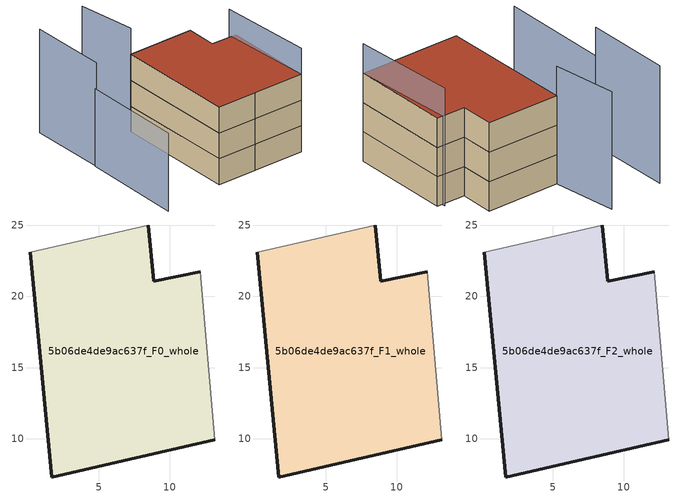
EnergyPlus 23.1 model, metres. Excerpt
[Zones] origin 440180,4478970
5b06de4de9ac637f_F0_whole
 floor ground (EU_floor_Construction): 12.13,21.72 13.14,9.93 6.73,8.46 1.68,7.32 0.19,23.11 8.48,25.01 8.85,21.05 z0
 wall outside (EU_wall_Construction): 0.19,23.11 1.68,7.32 6.73,8.46 13.14,9.93 / 12.13,21.72 8.85,21.05 8.48,25.01 z0:3
 wall adiabatic (EU_wall_Construction): 13.14,9.93 12.13,21.72 / 8.48,25.01 0.19,23.11 z0:3
5b06de4de9ac637f_F1_whole
 floor to 5b06de4de9ac637f_F0_whole (EU_floor_Construction): 12.13,21.72 13.14,9.93 6.73,8.46 1.68,7.32 0.19,23.11 8.48,25.01 8.85,21.05 z3
 wall outside (EU_wall_Construction): 0.19,23.11 1.68,7.32 6.73,8.46 13.14,9.93 / 12.13,21.72 8.85,21.05 8.48,25.01 z3:6
 wall adiabatic (EU_wall_Construction): 13.14,9.93 12.13,21.72 / 8.48,25.01 0.19,23.11 z3:6
5b06de4de9ac637f_F2_whole
 floor to 5b06de4de9ac637f_F1_whole (EU_floor_Construction): 12.13,21.72 13.14,9.93 6.73,8.46 1.68,7.32 0.19,23.11 8.48,25.01 8.85,21.05 z6
 wall outside (EU_wall_Construction): 0.19,23.11 1.68,7.32 6.73,8.46 13.14,9.93 / 12.13,21.72 8.85,21.05 8.48,25.01 z6:9
 wall adiabatic (EU_wall_Construction): 13.14,9.93 12.13,21.72 / 8.48,25.01 0.19,23.11 z6:9
 roof outside (EU_roof_Construction): 13.14,9.93 12.13,21.72 8.85,21.05 8.48,25.01 0.19,23.11 1.68,7.32 6.73,8.46 z9
shading: -7.28,17.73 -6.16,4.5 z0:9; 13.14,9.93 11.42,21.95 / -8.12,27.79 -7.16,17.73 / 0.19,23.11 -1.45,30.4 z0:12
[Building]
EU S2 Campaign: North Axis=0; Terrain=City; Solar Distribution=FullExterior
[Site:Location]
Madrid: Latitude=40.5; Longitude=-3.5; Time Zone=1; Elevation=609
[SizingPeriod:WeatherFileDays]
AnnualSizingPeriod: Begin Month=1; Begin Day of Month=1; End Month=12; End Day of Month=31; Day of Week for Start Day=Monday; Use Weather File Daylight Saving Period=No; Use Weather File Rain and Snow Indicators=No
[MATERIAL]
EU_InternalMass_Material: Roughness=MediumRough; Thickness=0.1; Conductivity=1; Density=1800; Specific Heat=900; Thermal Absorptance=0.9; Solar Absorptance=0.7; Visible Absorptance=0.7
[MATERIAL:NOMASS] Roughness=MediumRough; Thermal Absorptance=0.9; Solar Absorptance=0.7; Visible Absorptance=0.7
Name | Thermal Resistance
EU_wall_NoMass | 1.60022
EU_roof_NoMass | 1.57597
EU_floor_NoMass | 0.470652
[CONSTRUCTION]
EU_wall_Construction: EU_wall_NoMass
EU_roof_Construction: EU_roof_NoMass
EU_floor_Construction: EU_floor_NoMass
EU_InternalMass_Construction: EU_InternalMass_Material
[ZONE] Type=1; Multiplier=1; Ceiling Height=autocalculate; Floor Area=autocalculate; Part of Total Floor Area=Yes
Name | Volume
5b06de4de9ac637f_F0_whole | 518.013
5b06de4de9ac637f_F1_whole; 5b06de4de9ac637f_F2_whole | 518.012
[INTERNALMASS] Construction=EU_InternalMass_Construction; Surface Area=172.671
Name | Zone or ZoneList
5b06de4de9ac637f_F0_whole_EU_InternalMass | 5b06de4de9ac637f_F0_whole
5b06de4de9ac637f_F1_whole_EU_InternalMass | 5b06de4de9ac637f_F1_whole
5b06de4de9ac637f_F2_whole_EU_InternalMass | 5b06de4de9ac637f_F2_whole
[OTHEREQUIPMENT] Fuel Type=Electricity; Design Level Calculation Method=Watts/Area; Power per Zone Floor Area=1; Fraction Latent=0; Fraction Radiant=0; Fraction Lost=0; Carbon Dioxide Generation Rate=0; EndUse Subcategory=EU_Step8_InternalGains
Name | Zone or ZoneList or Space or SpaceList | Schedule
EU_Step8_InternalGain_5b06de4de9ac637f_F0_whole_f000 | 5b06de4de9ac637f_F0_whole | EU_Step8_GainSchedule_5b06de4de9ac637f_F0_whole_f000
EU_Step8_InternalGain_5b06de4de9ac637f_F1_whole_f000 | 5b06de4de9ac637f_F1_whole | EU_Step8_GainSchedule_5b06de4de9ac637f_F1_whole_f000
EU_Step8_InternalGain_5b06de4de9ac637f_F2_whole_f000 | 5b06de4de9ac637f_F2_whole | EU_Step8_GainSchedule_5b06de4de9ac637f_F2_whole_f000
[ZONEVENTILATION:DESIGNFLOWRATE] Schedule=EU_AlwaysOn; Design Flow Rate Calculation Method=AirChanges/Hour; Air Changes per Hour=0.480704; Ventilation Type=Natural; Fan Pressure Rise=0; Fan Total Efficiency=1; Constant Term Coefficient=1; Temperature Term Coefficient=0; Velocity Term Coefficient=0; Velocity Squared Term Coefficient=0; Minimum Indoor Temperature=-100; Maximum Indoor Temperature=100; Delta Temperature=-100; Minimum Outdoor Temperature=-100; Maximum Outdoor Temperature=100; Maximum Wind Speed=40
Name | Zone or ZoneList or Space or SpaceList
EU_ConstantAir_5b06de4de9ac637f_F0_whole | 5b06de4de9ac637f_F0_whole
EU_ConstantAir_5b06de4de9ac637f_F1_whole | 5b06de4de9ac637f_F1_whole
EU_ConstantAir_5b06de4de9ac637f_F2_whole | 5b06de4de9ac637f_F2_whole
[HVACTEMPLATE:THERMOSTAT] Constant Heating Setpoint=20; Constant Cooling Setpoint=50
EU_HeatOnly_5b06de4de9ac637f_F0_whole; EU_HeatOnly_5b06de4de9ac637f_F1_whole; EU_HeatOnly_5b06de4de9ac637f_F2_whole
[HVACTEMPLATE:ZONE:IDEALLOADSAIRSYSTEM] System Availability Schedule=EU_AlwaysOn; Maximum Heating Supply Air Temperature=50; Minimum Cooling Supply Air Temperature=13; Maximum Heating Supply Air Humidity Ratio=0.0156; Minimum Cooling Supply Air Humidity Ratio=0.0077; Heating Limit=NoLimit; Cooling Limit=NoLimit; Heating Availability Schedule=EU_AlwaysOn; Cooling Availability Schedule=EU_CoolingOff; Dehumidification Control Type=ConstantSensibleHeatRatio; Cooling Sensible Heat Ratio=0.7; Dehumidification Setpoint=60; Humidification Control Type=None; Humidification Setpoint=30; Outdoor Air Method=None; Outdoor Air Flow Rate per Person=0.00944; Outdoor Air Flow Rate per Zone Floor Area=0; Outdoor Air Flow Rate per Zone=0; Demand Controlled Ventilation Type=None; Outdoor Air Economizer Type=NoEconomizer; Heat Recovery Type=None; Sensible Heat Recovery Effectiveness=0.7; Latent Heat Recovery Effectiveness=0.65
Name | Template Thermostat
5b06de4de9ac637f_F0_whole | EU_HeatOnly_5b06de4de9ac637f_F0_whole
5b06de4de9ac637f_F1_whole | EU_HeatOnly_5b06de4de9ac637f_F1_whole
5b06de4de9ac637f_F2_whole | EU_HeatOnly_5b06de4de9ac637f_F2_whole
[SIZING:ZONE] Zone Cooling Design Supply Air Temperature Input Method=SupplyAirTemperature; Zone Cooling Design Supply Air Temperature=13; Zone Heating Design Supply Air Temperature Input Method=SupplyAirTemperature; Zone Heating Design Supply Air Temperature=50; Zone Cooling Design Supply Air Humidity Ratio=0.008; Zone Heating Design Supply Air Humidity Ratio=0.008; Cooling Design Air Flow Method=DesignDay; Cooling Design Air Flow Rate=0; Cooling Minimum Air Flow per Zone Floor Area=0.000762; Cooling Minimum Air Flow=0; Cooling Minimum Air Flow Fraction=0.2; Heating Design Air Flow Method=DesignDay; Heating Design Air Flow Rate=0; Heating Maximum Air Flow per Zone Floor Area=0.002032; Heating Maximum Air Flow=0.141576; Heating Maximum Air Flow Fraction=0.3; Account for Dedicated Outdoor Air System=No; Dedicated Outdoor Air System Control Strategy=NeutralSupplyAir; Dedicated Outdoor Air Low Setpoint Temperature for Design=autosize; Dedicated Outdoor Air High Setpoint Temperature for Design=autosize; Zone Load Sizing Method=Sensible Load Only No Latent Load; Zone Latent Cooling Design Supply Air Humidity Ratio Input Method=HumidityRatioDifference; Zone Cooling Design Supply Air Humidity Ratio Difference=0.005; Zone Latent Heating Design Supply Air Humidity Ratio Input Method=HumidityRatioDifference; Zone Humidification Design Supply Air Humidity Ratio Difference=0.005
5b06de4de9ac637f_F0_whole; 5b06de4de9ac637f_F1_whole; 5b06de4de9ac637f_F2_whole
[SCHEDULE:CONSTANT]
Name | Hourly Value
EU_AlwaysOn | 1
EU_CoolingOff | 0
[SCHEDULE:FILE] Column Number=1; Rows to Skip at Top=0; Number of Hours of Data=8760; Column Separator=Comma; Interpolate to Timestep=No; Minutes per Item=60; Adjust Schedule for Daylight Savings=Yes
Name | File
EU_Step8_GainSchedule_5b06de4de9ac637f_F0_whole_f000 | ../../schedules/5b06de4de9ac637f/5b06de4de9ac637f_F0_whole_f000_gain.csv
EU_Step8_GainSchedule_5b06de4de9ac637f_F1_whole_f000 | ../../schedules/5b06de4de9ac637f/5b06de4de9ac637f_F1_whole_f000_gain.csv
EU_Step8_GainSchedule_5b06de4de9ac637f_F2_whole_f000 | ../../schedules/5b06de4de9ac637f/5b06de4de9ac637f_F2_whole_f000_gain.csv
